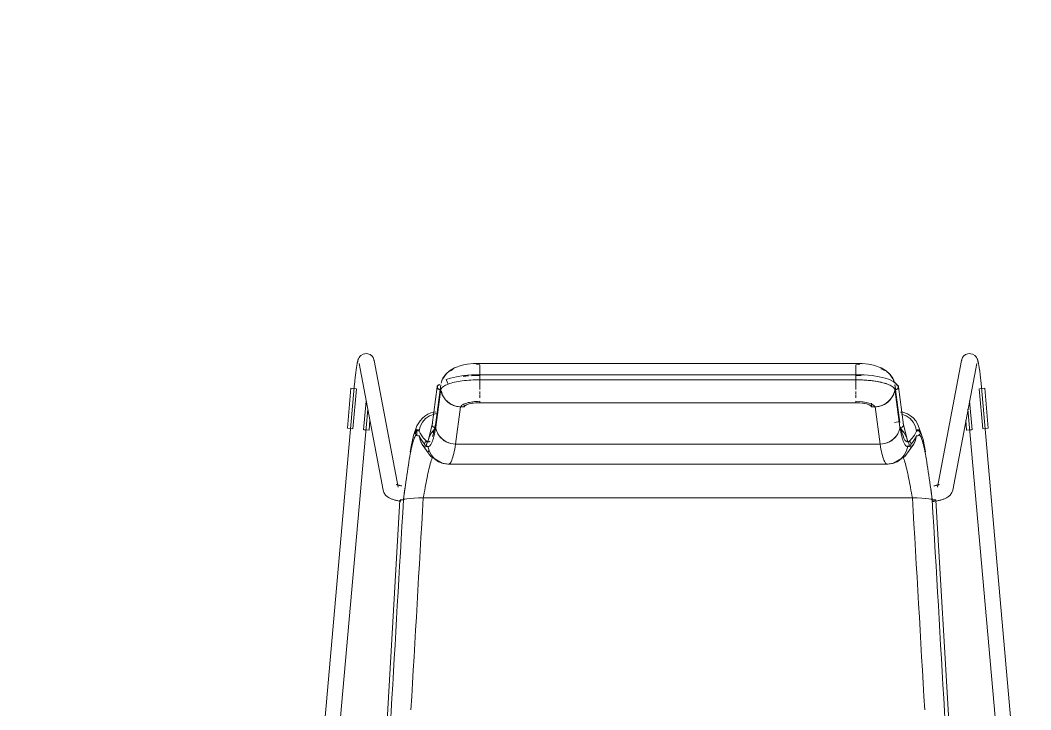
# Model space of a CAD drawing. Header units: millimetres. Extents: x 155927 to 295199, y -4084 to 97293.
# Drawn here: x 227145 to 227937, y 19015 to 19555 of the extents above; entities that cross this region are included whole.
import ezdxf

# ---------------------------------------------------------------- set-up
doc = ezdxf.new("R2010")
doc.units = ezdxf.units.MM
doc.header["$MEASUREMENT"] = 0
doc.layers.add('A-DOOR', color=4, linetype='CONTINUOUS', lineweight=9)
doc.layers.add('I-FURN', color=8, linetype='CONTINUOUS', lineweight=9)

msp = doc.modelspace()

# ---------------------------------------------------------------- linework, layer by layer
at = {"layer": 'A-DOOR'}
msp.add_arc((226452.83, 20538.11), 1010, 270, 0, dxfattribs=at)
at = {"layer": 'I-FURN'}
for p, q in [((227411.95, 19292.49), (227411.09, 19291.58)), ((227413.6, 19293.53), (227411.95, 19292.49)), ((227416.36, 19294.02), (227413.6, 19293.53)), ((227419.11, 19293.18), (227416.36, 19294.02)), ((227419.11, 19293.18), (227420.69, 19291.86)), ((227886.05, 19293.18), (227884.47, 19291.86)), ((227886.05, 19293.18), (227888.8, 19294.02)), ((227888.8, 19294.02), (227891.56, 19293.53)), ((227891.56, 19293.53), (227893.21, 19292.49)), ((227893.21, 19292.49), (227894.07, 19291.58)), ((227408.75, 19284.59), (227408.66, 19284.06)), ((227408.84, 19285.1), (227408.75, 19284.59)), ((227408.94, 19285.6), (227408.84, 19285.1)), ((227409.03, 19286.08), (227408.94, 19285.6)), ((227409.13, 19286.54), (227409.03, 19286.08)), ((227409.23, 19286.98), (227409.13, 19286.54)), ((227409.33, 19287.41), (227409.23, 19286.98)), ((227409.43, 19287.82), (227409.33, 19287.41)), ((227409.54, 19288.22), (227409.43, 19287.82)), ((227409.66, 19288.62), (227409.54, 19288.22)), ((227409.78, 19289.01), (227409.66, 19288.62)), ((227409.92, 19289.42), (227409.78, 19289.01)), ((227410.09, 19289.84), (227409.92, 19289.42)), ((227410.31, 19290.32), (227410.09, 19289.84)), ((227410.61, 19290.88), (227410.31, 19290.32)), ((227410.46, 19286.19), (227429.27, 19186.9)), ((227411.09, 19291.58), (227410.61, 19290.88)), ((227420.69, 19291.86), (227421.43, 19290.78)), ((227421.43, 19290.78), (227421.81, 19289.98)), ((227421.81, 19289.98), (227422.02, 19289.36)), ((227422.02, 19289.36), (227422.16, 19288.84)), ((227422.16, 19288.84), (227422.25, 19288.42)), ((227441.06, 19189.13), (227422.25, 19288.42)), ((227491.27, 19284.83), (227485.22, 19282.7)), ((227495.3, 19285.62), (227491.27, 19284.83)), ((227500.12, 19286.13), (227495.3, 19285.62)), ((227505.15, 19286.24), (227500.12, 19286.13)), ((227505.15, 19286.24), (227505.15, 19286.07)), ((227800.01, 19286.24), (227505.15, 19286.24)), ((227505.15, 19285.94), (227505.15, 19286.22)), ((227505.15, 19282.99), (227505.15, 19284.75)), ((227800.01, 19286.07), (227800.01, 19286.24)), ((227800.01, 19286.24), (227805.04, 19286.13)), ((227800.01, 19286.22), (227800.01, 19285.94)), ((227800.01, 19284.75), (227800.01, 19282.99)), ((227805.04, 19286.13), (227809.86, 19285.62)), ((227809.86, 19285.62), (227813.89, 19284.83)), ((227813.89, 19284.83), (227819.94, 19282.7)), ((227882.91, 19288.42), (227864.1, 19189.13)), ((227875.89, 19186.9), (227894.7, 19286.19)), ((227883, 19288.84), (227882.91, 19288.42)), ((227883.14, 19289.36), (227883, 19288.84)), ((227883.35, 19289.98), (227883.14, 19289.36)), ((227883.72, 19290.78), (227883.35, 19289.98)), ((227884.47, 19291.86), (227883.72, 19290.78)), ((227894.07, 19291.58), (227894.55, 19290.88)), ((227894.55, 19290.88), (227894.85, 19290.32)), ((227894.85, 19290.32), (227895.07, 19289.84)), ((227895.07, 19289.84), (227895.24, 19289.42)), ((227895.24, 19289.42), (227895.38, 19289.01)), ((227895.38, 19289.01), (227895.5, 19288.62)), ((227895.5, 19288.62), (227895.62, 19288.22)), ((227895.62, 19288.22), (227895.73, 19287.82)), ((227895.73, 19287.82), (227895.83, 19287.41)), ((227895.83, 19287.41), (227895.93, 19286.98)), ((227895.93, 19286.98), (227896.03, 19286.54)), ((227896.03, 19286.54), (227896.12, 19286.08)), ((227896.12, 19286.08), (227896.22, 19285.6)), ((227896.22, 19285.6), (227896.32, 19285.1)), ((227896.32, 19285.1), (227896.41, 19284.59)), ((227896.41, 19284.59), (227896.5, 19284.06)), ((227407.67, 19277.12), (227407.59, 19276.41)), ((227407.76, 19277.82), (227407.67, 19277.12)), ((227407.84, 19278.5), (227407.76, 19277.82)), ((227407.93, 19279.18), (227407.84, 19278.5)), ((227408.02, 19279.84), (227407.93, 19279.18)), ((227408.11, 19280.49), (227408.02, 19279.84)), ((227408.2, 19281.13), (227408.11, 19280.49)), ((227408.29, 19281.75), (227408.2, 19281.13)), ((227408.38, 19282.35), (227408.29, 19281.75)), ((227408.47, 19282.94), (227408.38, 19282.35)), ((227408.56, 19283.5), (227408.47, 19282.94)), ((227408.66, 19284.06), (227408.56, 19283.5)), ((227478.86, 19278.02), (227476.18, 19274.12)), ((227481.34, 19280.31), (227478.86, 19278.02)), ((227485.22, 19282.7), (227481.34, 19280.31)), ((227492.49, 19276.62), (227486.87, 19275.77)), ((227498.61, 19277.11), (227492.49, 19276.62)), ((227505.15, 19277.2), (227498.61, 19277.11)), ((227505.15, 19280.14), (227505.15, 19282.72)), ((227505.15, 19279.98), (227505.15, 19276.96)), ((227505.15, 19276.96), (227505.15, 19279.97)), ((227800.01, 19277.2), (227505.15, 19277.2)), ((227505.15, 19273.35), (227505.15, 19277.2)), ((227505.15, 19277.2), (227505.15, 19277.13)), ((227505.15, 19277.13), (227505.15, 19276.93)), ((227505.15, 19276.93), (227505.15, 19276.63)), ((227505.15, 19276.63), (227505.15, 19276.24)), ((227800.01, 19282.72), (227800.01, 19280.14)), ((227800.01, 19276.96), (227800.01, 19279.98)), ((227800.01, 19279.97), (227800.01, 19276.96)), ((227800.01, 19277.2), (227800.01, 19273.24)), ((227800.01, 19277.2), (227806.55, 19277.11)), ((227800.01, 19277.13), (227800.01, 19277.2)), ((227800.01, 19276.93), (227800.01, 19277.13)), ((227800.01, 19276.63), (227800.01, 19276.93)), ((227800.01, 19276.24), (227800.01, 19276.63)), ((227806.55, 19277.11), (227812.67, 19276.62)), ((227812.67, 19276.62), (227818.29, 19275.77)), ((227819.94, 19282.7), (227823.82, 19280.31)), ((227823.82, 19280.31), (227826.3, 19278.02)), ((227826.3, 19278.02), (227828.98, 19274.12)), ((227896.5, 19284.06), (227896.6, 19283.5)), ((227896.6, 19283.5), (227896.69, 19282.94)), ((227896.69, 19282.94), (227896.78, 19282.35)), ((227896.78, 19282.35), (227896.87, 19281.75)), ((227896.87, 19281.75), (227896.96, 19281.13)), ((227896.96, 19281.13), (227897.05, 19280.49)), ((227897.05, 19280.49), (227897.14, 19279.84)), ((227897.14, 19279.84), (227897.23, 19279.18)), ((227897.23, 19279.18), (227897.32, 19278.5)), ((227897.32, 19278.5), (227897.4, 19277.82)), ((227897.4, 19277.82), (227897.49, 19277.12)), ((227897.49, 19277.12), (227897.57, 19276.41)), ((227406.98, 19270.34), (227368.03, 18827.02)), ((227406.99, 19270.5), (227406.98, 19270.34)), ((227407.06, 19271.25), (227406.99, 19270.5)), ((227407.13, 19272), (227407.06, 19271.25)), ((227407.2, 19272.75), (227407.13, 19272)), ((227407.28, 19273.49), (227407.2, 19272.75)), ((227407.35, 19274.23), (227407.28, 19273.49)), ((227407.43, 19274.96), (227407.35, 19274.23)), ((227407.51, 19275.69), (227407.43, 19274.96)), ((227407.59, 19276.41), (227407.51, 19275.69)), ((227474.54, 19269.49), (227470.7, 19239.79)), ((227476.18, 19274.12), (227476.08, 19273.92)), ((227482.18, 19274.68), (227478.72, 19273.51)), ((227478.72, 19273.51), (227480.48, 19269.97)), ((227486.87, 19275.77), (227482.18, 19274.68)), ((227505.15, 19276.24), (227505.15, 19275.79)), ((227505.15, 19275.79), (227505.15, 19275.29)), ((227505.15, 19275.29), (227505.15, 19274.79)), ((227505.15, 19274.79), (227505.15, 19274.32)), ((227505.15, 19274.32), (227505.15, 19273.9)), ((227505.15, 19273.9), (227505.15, 19273.57)), ((227505.15, 19273.57), (227505.15, 19273.35)), ((227505.15, 19273.27), (227505.15, 19269.45)), ((227505.15, 19269.45), (227505.15, 19273.27)), ((227505.15, 19273.24), (227800.01, 19273.24)), ((227505.15, 19265.7), (227505.15, 19269.26)), ((227800.01, 19275.79), (227800.01, 19276.24)), ((227800.01, 19275.29), (227800.01, 19275.79)), ((227800.01, 19274.79), (227800.01, 19275.29)), ((227800.01, 19274.32), (227800.01, 19274.79)), ((227800.01, 19273.9), (227800.01, 19274.32)), ((227800.01, 19273.57), (227800.01, 19273.9)), ((227800.01, 19273.35), (227800.01, 19273.57)), ((227800.01, 19273.24), (227800.01, 19273.35)), ((227800.01, 19269.45), (227800.01, 19273.27)), ((227800.01, 19273.27), (227800.01, 19269.45)), ((227806.23, 19273.16), (227800.01, 19273.24)), ((227800.01, 19269.26), (227800.01, 19265.7)), ((227812.79, 19272.63), (227806.23, 19273.16)), ((227816.81, 19272.03), (227812.79, 19272.63)), ((227821.24, 19271.07), (227816.81, 19272.03)), ((227818.29, 19275.77), (227822.98, 19274.68)), ((227824.68, 19269.97), (227821.24, 19271.07)), ((227822.98, 19274.68), (227826.43, 19273.51)), ((227826.43, 19273.51), (227830.55, 19271.33)), ((227828.98, 19274.12), (227829.08, 19273.92)), ((227830.55, 19271.33), (227833.1, 19268.43)), ((227834.46, 19239.79), (227830.62, 19269.49)), ((227897.57, 19276.41), (227897.65, 19275.69)), ((227897.65, 19275.69), (227897.73, 19274.96)), ((227897.73, 19274.96), (227897.81, 19274.23)), ((227897.81, 19274.23), (227897.88, 19273.49)), ((227897.88, 19273.49), (227897.96, 19272.75)), ((227897.96, 19272.75), (227898.03, 19272)), ((227898.03, 19272), (227898.1, 19271.25)), ((227898.1, 19271.25), (227898.17, 19270.5)), ((227898.17, 19270.5), (227898.18, 19270.34)), ((227937.13, 18827.02), (227898.18, 19270.34)), ((227401.4, 19235.32), (227404.16, 19266.73)), ((227404.16, 19266.73), (227406.21, 19266.55)), ((227405.64, 19234.95), (227408.39, 19266.36)), ((227406.21, 19266.55), (227408.27, 19266.37)), ((227471.7, 19267.93), (227467.85, 19238.15)), ((227474.52, 19265.95), (227470.68, 19236.25)), ((227474.09, 19265.96), (227473.77, 19263.52)), ((227505.15, 19262.23), (227505.15, 19264.07)), ((227505.15, 19259.25), (227505.15, 19261.71)), ((227800.01, 19264.07), (227800.01, 19262.23)), ((227800.01, 19261.71), (227800.01, 19259.25)), ((227830.64, 19265.95), (227834.48, 19236.25)), ((227830.77, 19268.3), (227831.39, 19263.52)), ((227837.31, 19238.15), (227833.46, 19267.93)), ((227896.76, 19266.36), (227899.52, 19234.95)), ((227896.89, 19266.37), (227898.95, 19266.55)), ((227898.95, 19266.55), (227901, 19266.73)), ((227901, 19266.73), (227903.76, 19235.32)), ((227416.06, 19256.69), (227414.08, 19234.21)), ((227492.8, 19253.74), (227492.8, 19252.08)), ((227492.8, 19252.08), (227493.44, 19252.94)), ((227493.44, 19252.94), (227494.79, 19253.73)), ((227494.79, 19253.73), (227496.77, 19254.4)), ((227496.77, 19254.4), (227499.27, 19254.91)), ((227499.27, 19254.91), (227502.12, 19255.23)), ((227502.12, 19255.23), (227505.15, 19255.34)), ((227800.01, 19255.4), (227505.15, 19255.4)), ((227505.15, 19255.34), (227800.01, 19255.34)), ((227800.01, 19255.34), (227803.04, 19255.23)), ((227803.04, 19255.23), (227805.89, 19254.91)), ((227805.89, 19254.91), (227808.39, 19254.4)), ((227808.39, 19254.4), (227810.37, 19253.73)), ((227810.37, 19253.73), (227811.72, 19252.94)), ((227811.72, 19252.94), (227812.36, 19252.08)), ((227812.36, 19252.08), (227812.36, 19255.09)), ((227891.08, 19234.21), (227889.09, 19256.81)), ((227379.98, 18825.97), (227417.26, 19250.32)), ((227462.09, 19244.94), (227460.11, 19243.26)), ((227464.29, 19246.32), (227462.09, 19244.94)), ((227465.79, 19245.09), (227462.7, 19242.91)), ((227466.65, 19247.34), (227464.29, 19246.32)), ((227469.3, 19246.49), (227465.79, 19245.09)), ((227469.16, 19248), (227466.65, 19247.34)), ((227470.58, 19248.15), (227469.16, 19248)), ((227471.04, 19246.86), (227469.3, 19246.49)), ((227469.3, 19246.48), (227471.05, 19246.85)), ((227486.22, 19222.87), (227490.08, 19252.15)), ((227490.08, 19252.15), (227492.8, 19252.08)), ((227812.36, 19252.08), (227815.08, 19252.15)), ((227815.08, 19252.15), (227818.94, 19222.87)), ((227836.85, 19247.83), (227835.07, 19248.06)), ((227839.37, 19245.09), (227835.86, 19246.49)), ((227840.45, 19246.53), (227836.85, 19247.83)), ((227842.46, 19242.91), (227839.37, 19245.09)), ((227842.72, 19245.19), (227840.45, 19246.53)), ((227844.89, 19243.41), (227842.72, 19245.19)), ((227887.89, 19250.39), (227925.17, 18825.97)), ((227418.31, 19233.84), (227419.01, 19241.73)), ((227455.87, 19237.18), (227453.2, 19229.55)), ((227458.37, 19241.29), (227455.87, 19237.18)), ((227460.11, 19243.26), (227458.37, 19241.29)), ((227460.22, 19240.09), (227458.48, 19236.77)), ((227462.7, 19242.91), (227460.22, 19240.09)), ((227467.86, 19238.23), (227464.89, 19226.62)), ((227467.9, 19238.39), (227467.83, 19237.92)), ((227467.83, 19237.92), (227467.9, 19237.45)), ((227468.09, 19238.83), (227467.9, 19238.39)), ((227467.9, 19237.45), (227468.09, 19237.01)), ((227468.38, 19239.21), (227468.09, 19238.83)), ((227468.09, 19237.01), (227468.38, 19236.63)), ((227469.45, 19234.28), (227470.82, 19240.57)), ((227834.34, 19240.57), (227830.27, 19239.77)), ((227836.78, 19236.63), (227837.07, 19237.01)), ((227837.26, 19238.39), (227837.07, 19238.83)), ((227837.07, 19237.01), (227837.26, 19237.45)), ((227837.33, 19237.92), (227837.26, 19238.39)), ((227837.26, 19237.45), (227837.33, 19237.92)), ((227837.3, 19238.23), (227840.27, 19226.62)), ((227844.94, 19240.09), (227842.46, 19242.91)), ((227846.88, 19241.17), (227844.89, 19243.41)), ((227846.68, 19236.77), (227844.94, 19240.09)), ((227848.7, 19238.34), (227846.88, 19241.17)), ((227852.69, 19226.63), (227848.7, 19238.34)), ((227886.15, 19241.73), (227886.84, 19233.84)), ((227403.45, 19235.14), (227401.4, 19235.32)), ((227405.51, 19234.96), (227403.45, 19235.14)), ((227416.27, 19234.02), (227414.21, 19234.2)), ((227418.31, 19233.84), (227416.27, 19234.02)), ((227453.2, 19229.55), (227451.31, 19221.03)), ((227454.7, 19231.44), (227454.78, 19231.92)), ((227454.77, 19231.92), (227454.7, 19231.44)), ((227454.76, 19230.95), (227454.7, 19231.44)), ((227454.7, 19231.44), (227454.76, 19230.95)), ((227454.95, 19230.49), (227454.76, 19230.95)), ((227454.76, 19230.95), (227454.94, 19230.49)), ((227454.97, 19232.37), (227454.77, 19231.92)), ((227454.78, 19231.92), (227454.97, 19232.37)), ((227454.94, 19230.49), (227455.23, 19230.09)), ((227455.23, 19230.09), (227454.95, 19230.49)), ((227454.97, 19232.37), (227455.27, 19232.77)), ((227455.27, 19232.77), (227454.97, 19232.37)), ((227455.61, 19229.77), (227455.23, 19230.09)), ((227455.23, 19230.09), (227455.61, 19229.77)), ((227455.66, 19233.08), (227455.27, 19232.77)), ((227455.27, 19232.77), (227455.66, 19233.07)), ((227456.67, 19234.06), (227455.5, 19234.38)), ((227455.5, 19234.38), (227455.7, 19230.53)), ((227456.06, 19229.56), (227455.61, 19229.77)), ((227455.61, 19229.77), (227456.06, 19229.56)), ((227455.66, 19233.07), (227456.12, 19233.27)), ((227456.11, 19233.27), (227455.66, 19233.08)), ((227456.55, 19229.47), (227456.06, 19229.56)), ((227456.06, 19229.56), (227456.55, 19229.47)), ((227456.61, 19233.35), (227456.11, 19233.27)), ((227456.12, 19233.27), (227456.61, 19233.34)), ((227457.05, 19229.5), (227456.55, 19229.47)), ((227456.55, 19229.47), (227457.05, 19229.5)), ((227457.53, 19229.65), (227457.05, 19229.5)), ((227457.05, 19229.5), (227457.53, 19229.65)), ((227457.11, 19233.3), (227457.58, 19233.14)), ((227457.58, 19233.14), (227457.11, 19233.3)), ((227458.32, 19226.04), (227457.53, 19229.65)), ((227457.53, 19229.65), (227458.31, 19226.04)), ((227458.48, 19236.77), (227457.58, 19233.14)), ((227467.18, 19231.88), (227465.43, 19228.48)), ((227469.69, 19234.75), (227467.18, 19231.88)), ((227468.38, 19236.63), (227468.77, 19236.32)), ((227468.69, 19231.85), (227469.45, 19234.28)), ((227468.77, 19236.32), (227469.22, 19236.13)), ((227469.22, 19236.13), (227469.71, 19236.05)), ((227469.71, 19236.05), (227470.21, 19236.09)), ((227473.31, 19229.48), (227475.79, 19226.74)), ((227829.36, 19226.74), (227831.85, 19229.48)), ((227834.95, 19236.09), (227835.45, 19236.05)), ((227835.45, 19236.05), (227835.94, 19236.13)), ((227837.98, 19231.88), (227835.47, 19234.75)), ((227835.94, 19236.13), (227836.39, 19236.32)), ((227836.39, 19236.32), (227836.78, 19236.63)), ((227839.73, 19228.48), (227837.98, 19231.88)), ((227847.58, 19233.14), (227846.68, 19236.77)), ((227847.63, 19229.65), (227846.84, 19226.04)), ((227846.85, 19226.04), (227847.63, 19229.65)), ((227847.58, 19233.14), (227848.05, 19233.3)), ((227848.05, 19233.3), (227847.58, 19233.14)), ((227848.11, 19229.5), (227847.63, 19229.65)), ((227847.63, 19229.65), (227848.11, 19229.5)), ((227848.55, 19233.35), (227848.05, 19233.3)), ((227848.05, 19233.3), (227848.55, 19233.34)), ((227848.61, 19229.47), (227848.11, 19229.5)), ((227848.11, 19229.5), (227848.61, 19229.47)), ((227849.05, 19233.27), (227848.55, 19233.35)), ((227848.55, 19233.34), (227849.04, 19233.27)), ((227849.1, 19229.56), (227848.61, 19229.47)), ((227848.61, 19229.47), (227849.1, 19229.56)), ((227849.04, 19233.27), (227849.5, 19233.07)), ((227849.5, 19233.08), (227849.05, 19233.27)), ((227849.55, 19229.77), (227849.1, 19229.56)), ((227849.1, 19229.56), (227849.55, 19229.77)), ((227849.89, 19232.77), (227849.5, 19233.08)), ((227849.5, 19233.07), (227849.89, 19232.77)), ((227849.92, 19230.09), (227849.55, 19229.77)), ((227849.55, 19229.77), (227849.93, 19230.09)), ((227849.89, 19232.77), (227850.19, 19232.37)), ((227850.19, 19232.37), (227849.89, 19232.77)), ((227850.21, 19230.49), (227849.92, 19230.09)), ((227849.93, 19230.09), (227850.22, 19230.49)), ((227850.19, 19232.37), (227850.38, 19231.92)), ((227850.39, 19231.92), (227850.19, 19232.37)), ((227850.39, 19230.95), (227850.21, 19230.49)), ((227850.22, 19230.49), (227850.4, 19230.95)), ((227850.38, 19231.92), (227850.45, 19231.44)), ((227850.46, 19231.44), (227850.39, 19231.92)), ((227850.45, 19231.44), (227850.39, 19230.95)), ((227850.4, 19230.95), (227850.46, 19231.44)), ((227888.89, 19234.02), (227886.84, 19233.84)), ((227890.95, 19234.2), (227888.89, 19234.02)), ((227901.71, 19235.14), (227899.65, 19234.96)), ((227903.76, 19235.32), (227901.71, 19235.14)), ((227451.31, 19221.03), (227450.57, 19216.97)), ((227458.31, 19226.04), (227459.95, 19222.71)), ((227459.96, 19222.72), (227458.32, 19226.04)), ((227459.9, 19222.64), (227459.01, 19224.39)), ((227466.88, 19213.1), (227459.9, 19222.64)), ((227459.95, 19222.71), (227462.35, 19219.88)), ((227462.35, 19219.88), (227459.96, 19222.71)), ((227461.76, 19223.51), (227461.69, 19223.02)), ((227461.69, 19223.02), (227461.76, 19222.52)), ((227461.7, 19223.02), (227461.76, 19223.51)), ((227461.76, 19222.53), (227461.7, 19223.02)), ((227461.76, 19223.51), (227461.95, 19223.97)), ((227461.95, 19223.97), (227461.76, 19223.51)), ((227461.95, 19222.06), (227461.76, 19222.53)), ((227461.76, 19222.52), (227461.95, 19222.06)), ((227461.95, 19223.97), (227462.25, 19224.37)), ((227462.24, 19224.37), (227461.95, 19223.97)), ((227462.25, 19221.66), (227461.95, 19222.06)), ((227461.95, 19222.06), (227462.24, 19221.66)), ((227462.63, 19224.69), (227462.24, 19224.37)), ((227462.24, 19221.66), (227462.63, 19221.35)), ((227462.25, 19224.37), (227462.63, 19224.68)), ((227462.63, 19221.35), (227462.25, 19221.66)), ((227463.08, 19224.89), (227462.63, 19224.69)), ((227462.63, 19224.68), (227463.08, 19224.88)), ((227463.08, 19221.15), (227462.63, 19221.35)), ((227462.63, 19221.35), (227463.08, 19221.14)), ((227464.89, 19226.62), (227462.72, 19221.29)), ((227463.86, 19225.05), (227463.02, 19221.16)), ((227463.08, 19224.88), (227463.57, 19224.97)), ((227463.57, 19224.97), (227463.08, 19224.89)), ((227463.57, 19221.06), (227463.08, 19221.15)), ((227463.08, 19221.14), (227463.57, 19221.06)), ((227463.57, 19224.97), (227464.07, 19224.93)), ((227464.07, 19224.93), (227463.57, 19224.97)), ((227464.07, 19221.1), (227463.57, 19221.06)), ((227463.57, 19221.06), (227464.07, 19221.1)), ((227464.07, 19224.93), (227464.54, 19224.77)), ((227464.54, 19224.77), (227464.07, 19224.93)), ((227464.54, 19221.26), (227464.07, 19221.1)), ((227464.07, 19221.1), (227464.54, 19221.26)), ((227465.43, 19228.48), (227464.54, 19224.77)), ((227464.54, 19221.26), (227465.43, 19217.55)), ((227475.79, 19226.74), (227478.91, 19224.66)), ((227478.91, 19224.66), (227482.45, 19223.35)), ((227482.45, 19223.35), (227486.22, 19222.87)), ((227818.94, 19222.87), (227486.22, 19222.87)), ((227486.22, 19222.87), (227818.94, 19222.87)), ((227818.94, 19222.87), (227822.71, 19223.35)), ((227822.71, 19223.35), (227826.25, 19224.66)), ((227826.25, 19224.66), (227829.36, 19226.74)), ((227838.27, 19213.1), (227845.26, 19222.64)), ((227839.56, 19221.25), (227842.44, 19221.29)), ((227840.62, 19224.77), (227839.73, 19228.48)), ((227839.73, 19217.55), (227840.62, 19221.26)), ((227840.27, 19226.62), (227840.59, 19224.75)), ((227840.62, 19224.77), (227841.09, 19224.93)), ((227841.09, 19224.93), (227840.62, 19224.77)), ((227841.09, 19221.1), (227840.62, 19221.26)), ((227840.62, 19221.26), (227841.09, 19221.1)), ((227841.09, 19224.93), (227841.59, 19224.97)), ((227841.59, 19224.97), (227841.09, 19224.93)), ((227841.59, 19221.06), (227841.09, 19221.1)), ((227841.09, 19221.1), (227841.59, 19221.06)), ((227842.14, 19221.16), (227841.3, 19225.05)), ((227841.59, 19224.97), (227842.08, 19224.88)), ((227842.08, 19224.89), (227841.59, 19224.97)), ((227842.08, 19221.15), (227841.59, 19221.06)), ((227841.59, 19221.06), (227842.08, 19221.14)), ((227842.53, 19224.69), (227842.08, 19224.89)), ((227842.08, 19224.88), (227842.53, 19224.68)), ((227842.53, 19221.35), (227842.08, 19221.15)), ((227842.08, 19221.14), (227842.53, 19221.35)), ((227842.92, 19224.37), (227842.53, 19224.69)), ((227842.53, 19224.68), (227842.91, 19224.37)), ((227842.91, 19221.66), (227842.53, 19221.35)), ((227842.53, 19221.35), (227842.92, 19221.66)), ((227845.2, 19222.72), (227842.8, 19219.88)), ((227842.81, 19219.88), (227845.21, 19222.71)), ((227842.91, 19224.37), (227843.21, 19223.97)), ((227843.21, 19222.06), (227842.91, 19221.66)), ((227843.21, 19223.97), (227842.92, 19224.37)), ((227842.92, 19221.66), (227843.21, 19222.06)), ((227843.21, 19223.97), (227843.39, 19223.51)), ((227843.4, 19223.51), (227843.21, 19223.97)), ((227843.39, 19222.53), (227843.21, 19222.06)), ((227843.21, 19222.06), (227843.4, 19222.52)), ((227843.39, 19223.51), (227843.46, 19223.02)), ((227843.46, 19223.02), (227843.39, 19222.53)), ((227843.47, 19223.02), (227843.4, 19223.51)), ((227843.4, 19222.52), (227843.47, 19223.02)), ((227846.84, 19226.04), (227845.2, 19222.72)), ((227845.21, 19222.71), (227846.85, 19226.04)), ((227845.26, 19222.64), (227846.15, 19224.39)), ((227854.59, 19216.97), (227852.69, 19226.63)), ((227467.19, 19214.16), (227465.43, 19217.55)), ((227465.43, 19217.55), (227467.18, 19214.15)), ((227475.54, 19207.99), (227466.88, 19213.1)), ((227467.18, 19214.15), (227469.69, 19211.28)), ((227469.69, 19211.29), (227467.19, 19214.16)), ((227829.62, 19207.99), (227838.27, 19213.1)), ((227837.97, 19214.16), (227835.47, 19211.29)), ((227835.47, 19211.28), (227837.98, 19214.15)), ((227839.72, 19217.55), (227837.97, 19214.16)), ((227837.98, 19214.15), (227839.73, 19217.55)), ((227472.83, 19209.12), (227469.69, 19211.29)), ((227469.69, 19211.28), (227472.83, 19209.11)), ((227475.69, 19207.92), (227472.51, 19209.29)), ((227476.4, 19207.75), (227472.83, 19209.12)), ((227472.83, 19209.11), (227476.4, 19207.74)), ((227480.73, 19207.12), (227475.69, 19207.92)), ((227480.19, 19207.27), (227476.4, 19207.75)), ((227476.4, 19207.74), (227480.19, 19207.27)), ((227824.97, 19207.27), (227480.19, 19207.27)), ((227480.19, 19207.27), (227824.97, 19207.27)), ((227480.72, 19207.12), (227785.52, 19207.12)), ((227785.52, 19207.12), (227824.43, 19207.12)), ((227824.43, 19207.12), (227829.47, 19207.92)), ((227828.76, 19207.75), (227824.97, 19207.27)), ((227824.97, 19207.27), (227828.76, 19207.74)), ((227832.33, 19209.12), (227828.76, 19207.75)), ((227828.76, 19207.74), (227832.33, 19209.11)), ((227829.47, 19207.92), (227832.65, 19209.29)), ((227835.47, 19211.29), (227832.33, 19209.12)), ((227832.33, 19209.11), (227835.47, 19211.28)), ((227439.84, 19191.36), (227439.87, 19191.35)), ((227439.87, 19191.35), (227439.94, 19191.3)), ((227439.94, 19191.3), (227440.03, 19191.26)), ((227440.03, 19191.26), (227440.18, 19191.18)), ((227440.18, 19191.18), (227440.37, 19191.09)), ((227440.37, 19191.09), (227440.61, 19191)), ((227440.61, 19191), (227440.87, 19190.9)), ((227440.87, 19190.9), (227441.18, 19190.79)), ((227441.18, 19190.79), (227441.51, 19190.68)), ((227441.51, 19190.68), (227441.88, 19190.58)), ((227441.88, 19190.58), (227442.27, 19190.47)), ((227442.27, 19190.47), (227442.69, 19190.36)), ((227442.69, 19190.36), (227443.14, 19190.26)), ((227443.14, 19190.26), (227443.61, 19190.16)), ((227443.61, 19190.16), (227444.1, 19190.06)), ((227861.55, 19190.16), (227861.06, 19190.06)), ((227862.02, 19190.26), (227861.55, 19190.16)), ((227862.46, 19190.36), (227862.02, 19190.26)), ((227862.89, 19190.47), (227862.46, 19190.36)), ((227863.28, 19190.58), (227862.89, 19190.47)), ((227863.65, 19190.68), (227863.28, 19190.58)), ((227863.98, 19190.79), (227863.65, 19190.68)), ((227864.28, 19190.9), (227863.98, 19190.79)), ((227864.55, 19191), (227864.28, 19190.9)), ((227864.79, 19191.09), (227864.55, 19191)), ((227864.98, 19191.18), (227864.79, 19191.09)), ((227865.13, 19191.26), (227864.98, 19191.18)), ((227865.22, 19191.3), (227865.13, 19191.26)), ((227865.29, 19191.35), (227865.22, 19191.3)), ((227865.32, 19191.36), (227865.29, 19191.35)), ((227429.27, 19186.9), (227429.53, 19185.91)), ((227429.53, 19185.91), (227429.89, 19185.02)), ((227429.89, 19185.02), (227430.33, 19184.23)), ((227430.33, 19184.23), (227430.81, 19183.54)), ((227430.81, 19183.54), (227431.32, 19182.94)), ((227431.32, 19182.94), (227431.85, 19182.42)), ((227431.85, 19182.42), (227432.37, 19181.97)), ((227432.37, 19181.97), (227432.91, 19181.57)), ((227432.91, 19181.57), (227433.44, 19181.21)), ((227872.25, 19181.57), (227871.72, 19181.21)), ((227872.78, 19181.97), (227872.25, 19181.57)), ((227873.31, 19182.42), (227872.78, 19181.97)), ((227873.84, 19182.94), (227873.31, 19182.42)), ((227874.35, 19183.54), (227873.84, 19182.94)), ((227874.83, 19184.23), (227874.35, 19183.54)), ((227875.27, 19185.02), (227874.83, 19184.23)), ((227875.63, 19185.91), (227875.27, 19185.02)), ((227875.89, 19186.9), (227875.63, 19185.91)), ((227423.18, 18847.14), (227442.46, 19179.05)), ((227433.44, 19181.21), (227433.98, 19180.89)), ((227433.98, 19180.89), (227434.52, 19180.6)), ((227434.52, 19180.6), (227435.07, 19180.32)), ((227435.07, 19180.32), (227435.63, 19180.07)), ((227435.63, 19180.07), (227436.2, 19179.84)), ((227436.2, 19179.84), (227436.78, 19179.62)), ((227436.78, 19179.62), (227437.38, 19179.41)), ((227437.38, 19179.41), (227437.98, 19179.22)), ((227437.98, 19179.22), (227438.6, 19179.03)), ((227438.6, 19179.03), (227439.23, 19178.86)), ((227439.23, 19178.86), (227439.87, 19178.7)), ((227439.87, 19178.7), (227440.53, 19178.55)), ((227440.53, 19178.55), (227441.19, 19178.4)), ((227441.19, 19178.4), (227441.87, 19178.27)), ((227441.87, 19178.27), (227442.57, 19178.14)), ((227442.52, 19179), (227442.46, 19179.05)), ((227442.47, 19179.05), (227442.53, 19179)), ((227442.57, 19178.14), (227443.27, 19178.03)), ((227442.71, 19178.95), (227443, 19178.9)), ((227443, 19178.9), (227442.71, 19178.95)), ((227443.03, 19179.2), (227442.73, 19179.16)), ((227442.73, 19179.16), (227443.02, 19179.2)), ((227443, 19178.9), (227443.38, 19178.87)), ((227443.38, 19178.87), (227443, 19178.9)), ((227443.02, 19179.2), (227443.41, 19179.23)), ((227443.41, 19179.23), (227443.03, 19179.2)), ((227443.87, 19179.25), (227443.41, 19179.23)), ((227443.41, 19179.23), (227443.87, 19179.25)), ((227444.36, 19179.26), (227443.87, 19179.25)), ((227443.87, 19179.25), (227444.36, 19179.26)), ((227444.86, 19179.26), (227444.36, 19179.26)), ((227444.36, 19179.26), (227444.86, 19179.26)), ((227445.33, 19179.24), (227444.86, 19179.26)), ((227444.86, 19179.26), (227445.33, 19179.24)), ((227445.33, 19179.24), (227446.23, 19179.64)), ((227446.23, 19179.64), (227445.33, 19179.24)), ((227446.23, 19179.64), (227447.97, 19180.01)), ((227447.98, 19180.01), (227446.23, 19179.64)), ((227450.47, 19180.32), (227447.98, 19180.01)), ((227447.98, 19180.01), (227450.44, 19180.32)), ((227450.44, 19180.32), (227453.53, 19180.56)), ((227453.58, 19180.56), (227450.47, 19180.32)), ((227453.57, 19180.56), (227457.05, 19180.71)), ((227457.11, 19180.71), (227453.58, 19180.56)), ((227457.11, 19180.71), (227460.8, 19180.77)), ((227460.88, 19180.77), (227457.11, 19180.71)), ((227844.28, 19180.77), (227460.88, 19180.77)), ((227460.88, 19180.77), (227844.28, 19180.77)), ((227848.05, 19180.71), (227844.28, 19180.77)), ((227844.36, 19180.77), (227848.05, 19180.71)), ((227851.58, 19180.56), (227848.05, 19180.71)), ((227848.11, 19180.71), (227851.59, 19180.56)), ((227854.69, 19180.32), (227851.58, 19180.56)), ((227851.63, 19180.56), (227854.69, 19180.32)), ((227857.18, 19180.01), (227854.69, 19180.32)), ((227854.72, 19180.32), (227857.18, 19180.01)), ((227858.93, 19179.64), (227857.18, 19180.01)), ((227857.19, 19180.01), (227858.93, 19179.64)), ((227858.93, 19179.64), (227859.83, 19179.24)), ((227859.83, 19179.24), (227858.93, 19179.64)), ((227860.3, 19179.26), (227859.83, 19179.24)), ((227859.83, 19179.24), (227860.3, 19179.26)), ((227860.8, 19179.26), (227860.3, 19179.26)), ((227860.3, 19179.26), (227860.8, 19179.26)), ((227860.34, 19178.84), (227860.84, 19178.84)), ((227860.84, 19178.84), (227860.34, 19178.84)), ((227861.17, 19177.92), (227860.45, 19177.82)), ((227861.29, 19179.25), (227860.8, 19179.26)), ((227860.8, 19179.26), (227861.29, 19179.25)), ((227860.84, 19178.84), (227861.33, 19178.85)), ((227861.33, 19178.85), (227860.84, 19178.84)), ((227861.89, 19178.03), (227861.17, 19177.92)), ((227861.74, 19179.23), (227861.29, 19179.25)), ((227861.29, 19179.25), (227861.75, 19179.23)), ((227861.33, 19178.85), (227861.78, 19178.87)), ((227861.78, 19178.87), (227861.33, 19178.85)), ((227862.13, 19179.2), (227861.74, 19179.23)), ((227861.75, 19179.23), (227862.13, 19179.2)), ((227861.78, 19178.87), (227862.16, 19178.9)), ((227862.16, 19178.9), (227861.78, 19178.87)), ((227862.43, 19179.16), (227862.13, 19179.2)), ((227862.13, 19179.2), (227862.43, 19179.16)), ((227862.16, 19178.9), (227862.45, 19178.95)), ((227862.45, 19178.95), (227862.16, 19178.9)), ((227862.62, 19179.11), (227862.43, 19179.16)), ((227862.43, 19179.16), (227862.63, 19179.11)), ((227862.45, 19178.95), (227862.63, 19179)), ((227862.64, 19179), (227862.45, 19178.95)), ((227863.28, 19178.27), (227862.59, 19178.14)), ((227862.69, 19179.05), (227862.62, 19179.11)), ((227862.63, 19179.11), (227862.7, 19179.05)), ((227862.63, 19179), (227862.69, 19179.05)), ((227862.7, 19179.05), (227862.64, 19179)), ((227881.98, 18847.14), (227862.7, 19179.05)), ((227863.97, 19178.4), (227863.28, 19178.27)), ((227864.63, 19178.55), (227863.97, 19178.4)), ((227865.29, 19178.7), (227864.63, 19178.55)), ((227865.93, 19178.86), (227865.29, 19178.7)), ((227866.56, 19179.03), (227865.93, 19178.86)), ((227867.18, 19179.22), (227866.56, 19179.03)), ((227867.78, 19179.41), (227867.18, 19179.22)), ((227868.38, 19179.62), (227867.78, 19179.41)), ((227868.96, 19179.84), (227868.38, 19179.62)), ((227869.53, 19180.07), (227868.96, 19179.84)), ((227870.09, 19180.32), (227869.53, 19180.07)), ((227870.64, 19180.6), (227870.09, 19180.32)), ((227871.17, 19180.89), (227870.64, 19180.6)), ((227871.72, 19181.21), (227871.17, 19180.89))]:
    msp.add_line(p, q, dxfattribs=at)
for centre, major_axis, ratio, start_param, end_param in [((227505.15, 19281.96), (-12.4, 0), 0.287441, 4.712389, 4.932602), ((227800.01, 19281.96), (12.4, 0), 0.287441, 1.332781, 1.570796), ((227505.15, 19270.49), (0, 15.75), 0.000004, 2.669107, 2.851347), ((227800.01, 19270.49), (0, 15.75), 0.000004, 3.431839, 3.614078), ((227469.8, 19237.92), (1.96, 0), 0.955139, 2.379629, 4.923331), ((227835.36, 19237.92), (1.96, 0), 0.955139, 4.501447, 6.790779), ((227486.35, 19237.94), (15.78, 0), 0.955139, 3.254129, 3.495629), ((227486.35, 19237.94), (15.78, 0), 0.955139, 3.495799, 3.737346), ((227486.35, 19237.94), (15.78, 0), 0.955139, 3.737469, 4.704147), ((227818.81, 19237.94), (15.78, 0), 0.955139, 4.720632, 5.68731), ((227818.81, 19237.94), (15.78, 0), 0.955139, 5.687432, 5.928979), ((227818.81, 19237.94), (15.78, 0), 0.955139, 5.929149, 6.170649)]:
    msp.add_ellipse(centre, major_axis=major_axis, ratio=ratio, start_param=start_param, end_param=end_param, dxfattribs=at)
for points in [[(227500.55, 19285.96), (227502.02, 19286.09), (227503.58, 19286.15), (227505.15, 19286.15)], [(227800.01, 19286.15), (227801.72, 19286.15), (227803.39, 19286.08), (227804.97, 19285.93)], [(227492, 19275.99), (227493.41, 19276.17), (227494.86, 19276.34), (227496.34, 19276.44)], [(227498.55, 19276.56), (227500.73, 19276.67), (227502.93, 19276.71), (227505.15, 19276.67)], [(227800.01, 19276.67), (227801.43, 19276.69), (227802.86, 19276.69), (227804.27, 19276.65)], [(227822.39, 19280.76), (227821.5, 19281.19), (227820.58, 19281.59), (227819.62, 19281.83)], [(227474.72, 19265.94), (227475.08, 19266.67), (227476.39, 19268.07), (227478.85, 19269.34), (227480.31, 19269.91)], [(227474.99, 19270.82), (227475.14, 19271.5), (227475.35, 19272.18), (227475.6, 19272.84)], [(227800.01, 19273.27), (227802.35, 19273.31), (227807, 19273.24), (227813.86, 19272.61), (227820, 19271.5), (227825.07, 19269.97), (227828.77, 19268.07), (227830.08, 19266.67), (227830.44, 19265.94)], [(227829.55, 19272.83), (227829.8, 19272.2), (227829.96, 19271.55), (227830.1, 19270.89)], [(227474.52, 19265.95), (227474.67, 19264.71), (227475.25, 19262.33), (227477.01, 19258.99), (227479.54, 19256.15), (227482.69, 19253.96), (227486.29, 19252.55), (227488.79, 19252.19), (227490.08, 19252.15)], [(227476.5, 19260.44), (227475.81, 19261.69), (227475.4, 19263.06), (227475.07, 19264.44)], [(227815.08, 19252.15), (227816.37, 19252.19), (227818.87, 19252.55), (227822.47, 19253.96), (227825.62, 19256.15), (227828.15, 19258.99), (227829.91, 19262.33), (227830.49, 19264.71), (227830.64, 19265.95)], [(227830.18, 19264.43), (227829.87, 19263.04), (227829.36, 19261.68), (227828.67, 19260.42)], [(227831.4, 19265.76), (227831.23, 19265.75), (227831.06, 19265.75), (227830.9, 19265.79)], [(227490.33, 19252.16), (227490.46, 19252.72), (227491.4, 19253.82), (227494.73, 19255.21), (227499.52, 19256.17), (227503.26, 19256.43), (227505.15, 19256.46)], [(227504.32, 19255.39), (227501.54, 19255.33), (227498.99, 19254.97), (227496.78, 19254.45)], [(227800.01, 19256.46), (227803.79, 19256.41), (227811.19, 19255.44), (227814.57, 19253.27), (227814.83, 19252.16)], [(227808.38, 19254.45), (227806.33, 19254.99), (227803.62, 19255.28), (227800.84, 19255.37)], [(227464.54, 19221.26), (227465.56, 19220.71), (227467.61, 19222.68), (227469.65, 19230.74), (227470.68, 19236.25)], [(227468.07, 19228.92), (227468.73, 19230.82), (227469.39, 19233.62), (227470.05, 19236.67)], [(227840.62, 19221.26), (227839.6, 19220.71), (227837.55, 19222.68), (227835.51, 19230.74), (227834.48, 19236.25)], [(227464.54, 19224.77), (227465.08, 19224.48), (227465.63, 19224.62), (227466.17, 19225.19)], [(227464.93, 19216.8), (227464.98, 19217.27), (227465.04, 19217.74), (227465.09, 19218.2)], [(227480.19, 19207.27), (227480.37, 19207.17), (227480.55, 19207.12), (227480.72, 19207.12)], [(227824.43, 19207.12), (227824.61, 19207.12), (227824.79, 19207.17), (227824.97, 19207.27)], [(227445.34, 19179.25), (227445.74, 19182.38), (227446.14, 19185.54), (227446.53, 19188.65)], [(227859.81, 19179.25), (227859.43, 19182.31), (227859.04, 19185.4), (227858.65, 19188.46)], [(227445.33, 19179.24), (227442.11, 19124), (227435.67, 19013.41), (227429.23, 18902.65), (227426.01, 18847.24)], [(227451.21, 19014.53), (227454.41, 19069.99), (227457.61, 19125.41), (227460.8, 19180.77)], [(227844.36, 19180.77), (227847.55, 19125.41), (227850.75, 19069.99), (227853.94, 19014.53)], [(227859.83, 19179.24), (227863.05, 19124), (227869.49, 19013.41), (227875.93, 18902.65), (227879.15, 18847.24)]]:
    msp.add_open_spline(points, degree=3, dxfattribs=at)
for points, knots in [([(227479.65, 19278.75), (227478.7, 19277.95), (227477.03, 19276.14), (227475.43, 19273.32), (227474.97, 19271.41), (227474.81, 19270.67)], [0.5, 0.5, 0.5, 0.5, 0.6666667, 0.8333333, 0.9365189, 0.9365189, 0.9365189, 0.9365189]), ([(227484.29, 19281.39), (227483.77, 19281.21), (227482.42, 19280.64), (227481.17, 19279.9), (227480.44, 19279.37)], [0.260519, 0.260519, 0.260519, 0.260519, 0.3333333, 0.4544474, 0.4544474, 0.4544474, 0.4544474]), ([(227830.43, 19270.6), (227830.27, 19271.37), (227829.7, 19273.28), (227828.14, 19276.14), (227826.14, 19278.32), (227824.75, 19279.33), (227824.35, 19279.6)], [0.0592823, 0.0592823, 0.0592823, 0.0592823, 0.1666667, 0.3333333, 0.5, 0.565028, 0.565028, 0.565028, 0.565028]), ([(227473.67, 19269.53), (227473.52, 19269.54), (227473.3, 19269.52), (227473.01, 19269.45), (227472.74, 19269.35), (227472.43, 19269.17), (227472.11, 19268.88), (227471.87, 19268.52), (227471.74, 19268.17), (227471.69, 19267.86), (227471.68, 19267.59), (227471.72, 19267.32), (227471.79, 19267.07), (227471.91, 19266.82), (227472.1, 19266.51), (227472.42, 19266.18), (227472.82, 19265.95), (227473.17, 19265.83), (227473.43, 19265.78), (227473.59, 19265.76), (227473.67, 19265.76)], [0.1111111, 0.1111111, 0.1111111, 0.1111111, 0.1666667, 0.1944444, 0.2222222, 0.2777778, 0.3333333, 0.3888889, 0.4444444, 0.4791667, 0.5138889, 0.5486111, 0.5833333, 0.6180556, 0.6527778, 0.7222222, 0.7916667, 0.8263889, 0.8611111, 0.8888889, 0.8888889, 0.8888889, 0.8888889]), ([(227473.27, 19265.86), (227473.15, 19265.9), (227472.92, 19265.99), (227472.51, 19266.27), (227472.05, 19266.82), (227471.8, 19267.69), (227472.03, 19268.47), (227472.42, 19268.98), (227472.81, 19269.28), (227473.26, 19269.47), (227473.59, 19269.51), (227473.76, 19269.52)], [-0.8125, -0.8125, -0.8125, -0.8125, -0.765625, -0.71875, -0.625, -0.5, -0.375, -0.3125, -0.25, -0.1875, -0.125, -0.125, -0.125, -0.125]), ([(227480.48, 19269.97), (227481.91, 19270.52), (227485.24, 19271.51), (227491.3, 19272.61), (227498.16, 19273.24), (227502.81, 19273.31), (227505.15, 19273.27)], [0.3397465, 0.3397465, 0.3397465, 0.3397465, 0.5, 0.6666667, 0.8333333, 0.9999948, 0.9999948, 0.9999948, 0.9999948]), ([(227830.64, 19265.95), (227830.78, 19265.89), (227830.99, 19265.82), (227831.28, 19265.77), (227831.56, 19265.76), (227831.86, 19265.8), (227832.15, 19265.88), (227832.42, 19265.99), (227832.73, 19266.19), (227833.05, 19266.5), (227833.29, 19266.87), (227833.42, 19267.22), (227833.47, 19267.53), (227833.47, 19267.81), (227833.44, 19268.07), (227833.37, 19268.32), (227833.25, 19268.57), (227833.06, 19268.87), (227832.74, 19269.18), (227832.34, 19269.39), (227831.99, 19269.49), (227831.73, 19269.53), (227831.56, 19269.53), (227831.49, 19269.53)], [0, 0, 0, 0, 0.0555556, 0.0833333, 0.1111111, 0.1666667, 0.1944444, 0.2222222, 0.2777778, 0.3333333, 0.3888889, 0.4444444, 0.4791667, 0.5138889, 0.5486111, 0.5833333, 0.6180556, 0.6527778, 0.7222222, 0.7916667, 0.8263889, 0.8611111, 0.8888889, 0.8888889, 0.8888889, 0.8888889]), ([(227831.4, 19269.52), (227831.57, 19269.51), (227831.85, 19269.47), (227832.24, 19269.33), (227832.65, 19269.07), (227833.11, 19268.55), (227833.36, 19267.69), (227833.13, 19266.9), (227832.74, 19266.37), (227832.35, 19266.05), (227832.05, 19265.91), (227831.89, 19265.86)], [-0.875, -0.875, -0.875, -0.875, -0.8125, -0.765625, -0.71875, -0.625, -0.5, -0.375, -0.3125, -0.25, -0.1875, -0.1875, -0.1875, -0.1875]), ([(227486.55, 19252.7), (227485.32, 19253.02), (227481.8, 19254.45), (227478.49, 19256.92), (227477.35, 19259.07)], [-0.8333333, -0.8333333, -0.8333333, -0.8333333, -0.6666667, -0.3333333, -0.3333333, -0.3333333, -0.3333333]), ([(227827.8, 19259.07), (227826.37, 19257.01), (227823.43, 19254.51), (227819.85, 19252.94), (227818.61, 19252.7)], [-0.6666667, -0.6666667, -0.6666667, -0.6666667, -0.3333333, -0.1666667, -0.1666667, -0.1666667, -0.1666667]), ([(227445.33, 19179.24), (227446.35, 19186.79), (227448.38, 19202), (227451.43, 19220.44), (227453.87, 19228.74), (227455.29, 19230.34), (227455.7, 19230.53)], [0, 0, 0, 0, 0.25, 0.5, 0.75, 0.8499411, 0.8499411, 0.8499411, 0.8499411]), ([(227453.81, 19230.93), (227454.04, 19231.56), (227455.3, 19234.47), (227456.55, 19234.69), (227457.58, 19233.14)], [0.6929173, 0.6929173, 0.6929173, 0.6929173, 0.75, 1, 1, 1, 1]), ([(227457.53, 19229.65), (227458.7, 19227.24), (227460.32, 19224.59), (227461.95, 19222.92), (227462.41, 19222.52)], [0, 0, 0, 0, 0.5, 0.6963068, 0.6963068, 0.6963068, 0.6963068]), ([(227457.58, 19233.14), (227458.74, 19230.74), (227460.83, 19227.31), (227462.92, 19225.52), (227463.86, 19225.05)], [0, 0, 0, 0, 0.5, 0.9025383, 0.9025383, 0.9025383, 0.9025383]), ([(227840.62, 19224.77), (227839.6, 19224.22), (227837.78, 19225.95), (227835.97, 19232.44), (227835.18, 19236.15)], [0, 0, 0, 0, 0.5, 0.8877852, 0.8877852, 0.8877852, 0.8877852]), ([(227847.58, 19233.14), (227846.42, 19230.74), (227844.33, 19227.31), (227842.24, 19225.52), (227841.3, 19225.05)], [0, 0, 0, 0, 0.5, 0.9025379, 0.9025379, 0.9025379, 0.9025379]), ([(227847.63, 19229.65), (227846.46, 19227.24), (227844.84, 19224.59), (227843.21, 19222.92), (227842.75, 19222.52)], [0, 0, 0, 0, 0.5, 0.696307, 0.696307, 0.696307, 0.696307]), ([(227851.43, 19230.72), (227851.17, 19231.44), (227849.89, 19234.46), (227848.61, 19234.69), (227847.58, 19233.14)], [0.6866019, 0.6866019, 0.6866019, 0.6866019, 0.75, 1, 1, 1, 1]), ([(227859.83, 19179.24), (227858.81, 19186.79), (227856.78, 19202), (227853.73, 19220.44), (227851.29, 19228.74), (227849.87, 19230.34), (227849.46, 19230.53)], [0, 0, 0, 0, 0.25, 0.5, 0.75, 0.8499412, 0.8499412, 0.8499412, 0.8499412]), ([(227480.73, 19207.12), (227481.55, 19207.12), (227483.39, 19209.5), (227485.22, 19217.14), (227486.22, 19222.87)], [0.0892847, 0.0892847, 0.0892847, 0.0892847, 0.5, 1, 1, 1, 1]), ([(227818.94, 19222.87), (227819.94, 19217.14), (227821.77, 19209.5), (227823.61, 19207.12), (227824.43, 19207.12)], [0, 0, 0, 0, 0.5, 0.9107154, 0.9107154, 0.9107154, 0.9107154]), ([(227460.88, 19180.77), (227461.85, 19186.16), (227463.8, 19196.94), (227466.23, 19207.65), (227467.69, 19211.89), (227468.18, 19213.04)], [0, 0, 0, 0, 0.25, 0.5, 0.625, 0.625, 0.625, 0.625]), ([(227836.98, 19213.04), (227837.47, 19211.89), (227838.93, 19207.65), (227841.36, 19196.94), (227843.31, 19186.16), (227844.28, 19180.77)], [0.375, 0.375, 0.375, 0.375, 0.5, 0.75, 1, 1, 1, 1])]:
    msp.add_open_spline(points, degree=3, knots=knots, dxfattribs=at)

doc.saveas('drawing.dxf')
